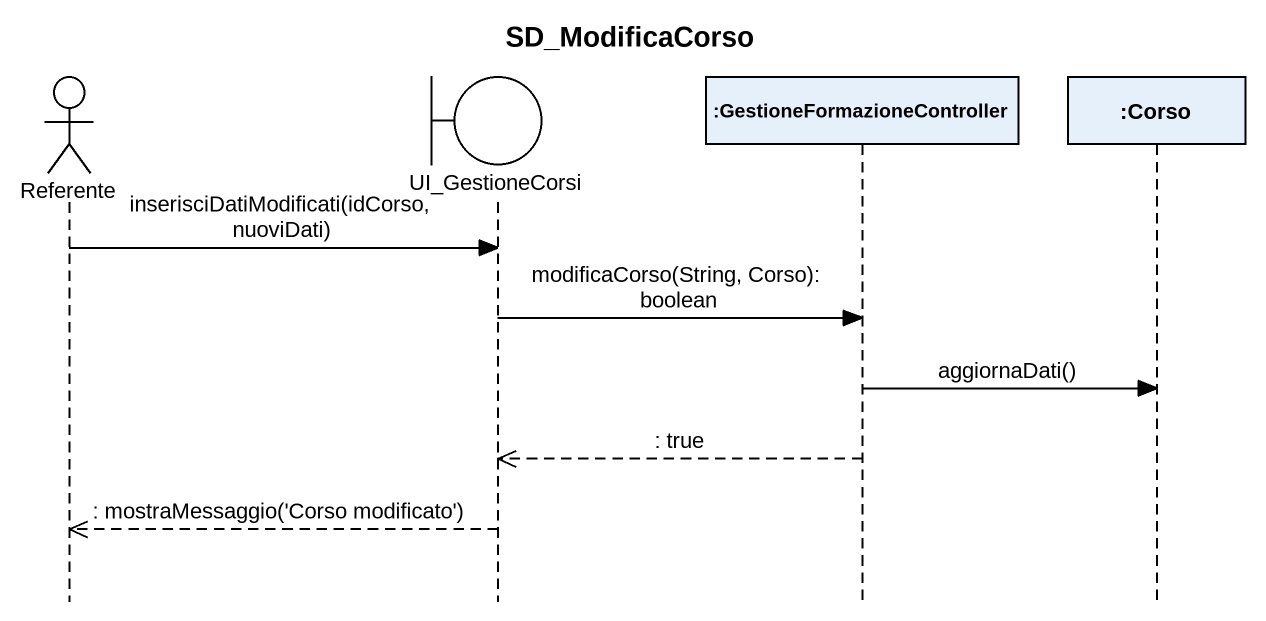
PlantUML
@startuml
title SD_ModificaCorso
hide footbox
actor Referente
boundary UI_GestioneCorsi
participant ":GestioneFormazioneController" as GestioneFormazioneController
participant ":Corso" as Corso

Referente -> UI_GestioneCorsi : inserisciDatiModificati(idCorso, nuoviDati)
UI_GestioneCorsi -> GestioneFormazioneController : modificaCorso(String, Corso): boolean
GestioneFormazioneController -> Corso : aggiornaDati()
GestioneFormazioneController -->> UI_GestioneCorsi : : true
UI_GestioneCorsi -->> Referente : : mostraMessaggio('Corso modificato')
@enduml
